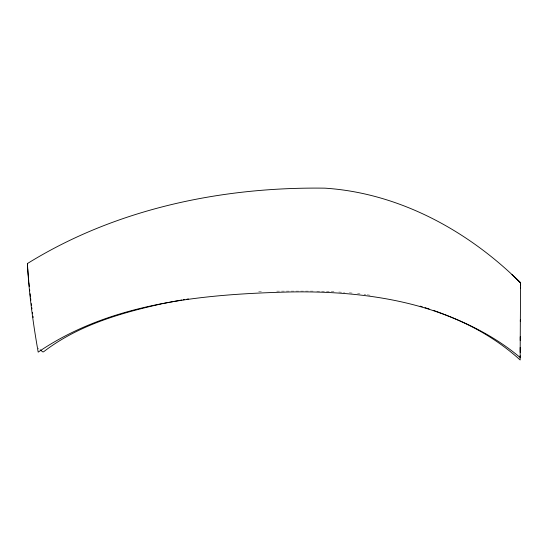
<?xml version="1.0" encoding="UTF-8"?>
<svg xmlns="http://www.w3.org/2000/svg" width="548" height="548" viewBox="0 0 548 548"><rect width="100%" height="100%" fill="white"/><g stroke="black" fill="none" stroke-linecap="round" stroke-linejoin="round"><path stroke-width="0.41" stroke-dasharray="2.74 2.06" d="M258.642 291.796L262.574 291.611M276.726 291.125L313.696 291.125M316.847 291.2L334.705 291.789M338.794 292.016L344.514 292.406M349.405 292.81L353.481 293.187M357.549 293.612L359.995 293.892M364.064 294.386L365.694 294.598M367.318 294.817L370.571 295.276M38.819 348.692L38.264 348.24"/><path stroke-width="0.82" d="M520.6 283.542L520.593 282.713L520.6 283.843M520.182 355.803L520.175 357.549C499.673 340.205 475.842 327.149 451.018 317.1M520.189 352.371L520.237 336.767M520.196 347.432L520.168 359.968C458.073 303.736 369.818 290.378 288.926 291.995C203.555 294.228 110.806 302.496 38.189 352.124C33.003 322.834 29.003 293.276 27.4 263.561C115.84 208.747 221.7 186.745 324.909 188.163C399.197 192.978 468.465 230.968 520.593 282.837L520.593 282.741M520.237 340.493L520.34 319.936M520.6 284.193L520.593 285.487M520.6 284.076L520.573 288.508M520.34 321.498L520.579 287.145M161.318 303.907C119.95 313.134 77.549 325.546 43.511 351.85L42.737 351.885L40.21 349.829M162.139 303.729L163.784 303.393M164.606 303.222L169.62 302.229M170.455 302.071L178.867 300.53M179.703 300.379L181.874 300.009M183.327 299.763L184.772 299.516M186.95 299.167L188.402 298.934M420.186 306.154L422.255 306.777M425.008 307.634L426.378 308.065M427.063 308.284L429.118 308.956M433.283 310.36L434.441 310.764M435.023 310.963L436.174 311.374M436.756 311.579L443.633 314.134M444.209 314.36L450.456 316.86M32.983 316.237L33.161 317.484M32.462 312.545L32.633 313.771M31.818 307.743L31.969 308.928M31.284 303.661L31.51 305.394M30.654 298.605L30.859 300.27M30.462 296.975L30.085 293.796M29.599 289.406L29.75 290.817M29.304 286.638L28.9 282.665M28.777 281.391L28.332 276.61M28.236 275.5L27.695 268.63M27.653 267.972L27.4 263.561M520.593 282.837L512.044 274.63L520.6 282.83"/></g></svg>
